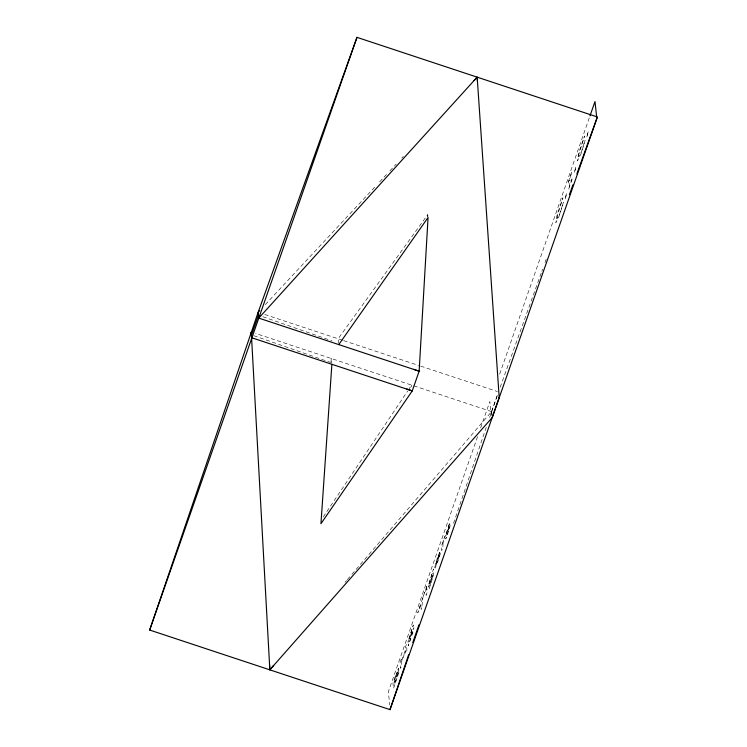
<?xml version="1.0" encoding="UTF-8"?>
<svg xmlns="http://www.w3.org/2000/svg" width="747" height="747" viewBox="0 0 747 747"><rect width="100%" height="100%" fill="white"/><g stroke="black" fill="none" stroke-linecap="round" stroke-linejoin="round"><path stroke-width="0.56" stroke-dasharray="3.73 2.8" d="M427.601 216.947L427.742 214.622L338.139 338.783L338.615 343.134M331.024 361.968L331.248 358.485L331.724 362.837M453.522 523.348L486.232 427.368M489.621 417.433L497.735 394.089M477.566 436.687L388.337 691.769L389.775 704.963M480.648 427.891L489.873 401.503L491.124 413.016M499.659 374.079L589.607 116.952M395.247 676.362L392.931 682.991L393.529 688.51L398.851 672.421L399.113 669.695L397.488 673.178L398.496 668.294L394.164 680.293L394.341 681.908L397.385 672.029L396.237 674.392M491.507 411.896L497.81 394.117M500.173 387.254L541.482 272.356M541.874 271.254L542.658 269.069M545.021 262.505L546.197 259.218M323.236 516.943L407.722 390.924M408.366 389.953L411.616 385.107L255.642 333.442M345.03 582.287L346.543 580.522M347.308 579.635L351.099 575.218M351.865 574.331L491.61 411.606L492.217 416.471M265.288 304.627L376.385 185.349M379.56 181.941L386.703 174.275M389.878 170.867L396.227 164.051M401.774 158.093L403.361 156.384M264.727 314.468L342.546 340.24M343.648 340.613L418.507 365.404M420.701 366.133L497.409 391.54M413.81 385.835L491.685 411.625M262.86 316.728L332.023 340.837M253.765 335.664L330.622 362.454M427.742 214.622L427.956 216.565M411.616 385.107L411.83 387.039M491.61 411.606L492.049 416.686M434.819 567.15L435.137 568.075L439.012 558.588L440.478 552.985L436.024 564.863L440.356 550.941L437.621 556.898L434.819 567.15M428.18 586.059L428.433 587.105L432.737 575.704L429.18 588.412L433.577 575.069L433.456 568.962L428.18 586.059M398.067 673.355L394.621 684.56L394.407 682.525L398.067 673.355M445.464 535.786L445.576 536.309L449.171 527.737L445.726 538.989L448.545 531.341A7.713 0.672 -71.7 0 0 449.806 527.279L450.226 524.338L446.65 532.928L449.825 522.424L445.464 535.786M407.937 641.608L407.993 642.28L412.774 631.196L408.254 645.978L413.707 629.982L413.913 627.564L409.225 638.648L413.324 625.024L407.937 641.608M429.357 582.455L429.469 583.79L432.672 575.134L432.429 572.856L429.357 582.455M557.159 216.462L557.169 218.647L559.792 213.633L563.415 202.269L559.54 215.295L555.833 222.681L557.262 213.969L562.93 197.815L557.159 216.462M578.794 154.62L578.804 156.805L581.427 151.79L585.05 140.427L581.175 153.452L577.468 160.838L578.897 152.127L584.565 135.973L578.794 154.62M436.005 563.163L435.893 564.097L439.199 553.994L436.005 563.163M442.99 542.994L442.924 547.299L441.822 550.455L441.374 546.318L444.848 536.402L442.99 542.994M401.176 659.424L400.009 662.738L400.616 668.266L401.774 664.942L401.484 662.234L405.5 650.749L405.798 653.448L406.956 650.133L406.359 644.605L405.191 647.929L405.434 650.095L401.41 661.59L401.176 659.424M424.716 592.119L417.76 612.867L420.692 604.482L421.224 609.356C422.867 603.66 421.784 597.665 424.716 592.119M426.705 586.376L425.529 590.69L426.705 586.376M571.744 172.062L567.879 183.118L567.953 183.762L569.223 180.12L569.765 185.135L568.56 189.411L572.435 178.356L572.361 177.711L571.091 181.344L570.549 176.339L571.744 172.062M426.789 588.02L425.678 591.166L426.135 595.312L427.237 592.156L426.789 588.02M566.534 193.641L565.068 199.412L566.534 193.641M575.788 167.169L574.322 172.949L575.788 167.169M588.169 131.789L586.703 137.569L588.169 131.789"/><path stroke-width="1.12" d="M499.211 397.731L477.165 77.156L473.99 80.564M331.883 364.293L320.949 523.722L412.251 390.914L419.142 371.212L428.059 217.526L338.774 344.591M390.195 708.828L390.009 709.65L149.661 630.038L258.154 312.293L356.991 37.35L597.339 116.962L576.88 173.864M408.646 654.745L390.009 709.65L499.229 397.432M412.792 642.607L418.918 624.847M251.571 334.899L258.462 315.197M149.661 630.038L356.991 37.35M589.99 115.86L594.986 101.573L596.844 118.633L492.32 417.433L269.835 669.844L269.518 664.018M569.41 194.659L572.949 184.808M273.635 665.418L269.835 669.844L251.253 331.995L251.384 334.32M413.698 369.317L419.142 371.212L258.779 318.101L477.165 77.156L477.482 81.796M259.732 310.584L258.154 312.293L258.779 318.101M251.888 337.803L412.251 390.914L406.807 389.019"/></g></svg>
